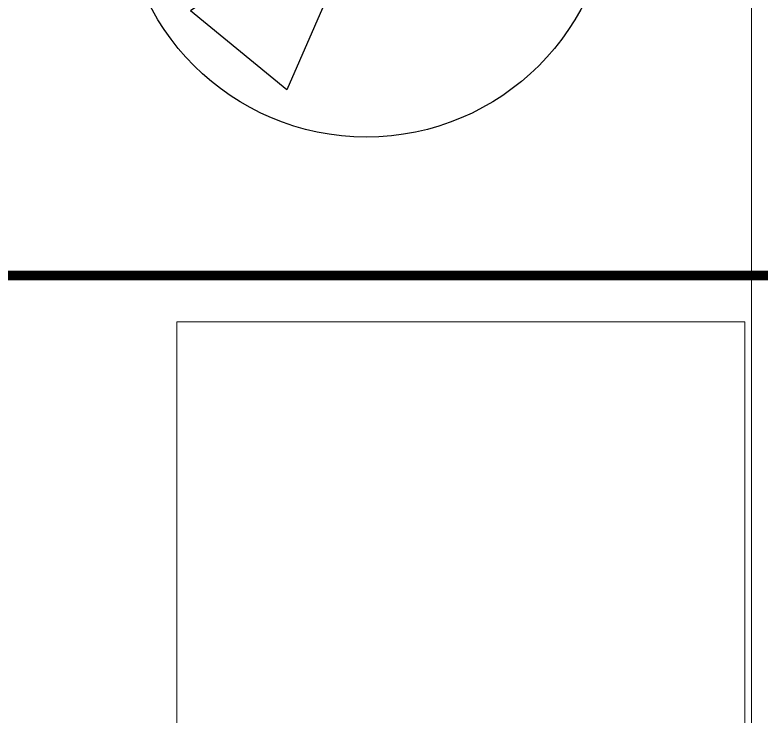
# Model space of a CAD drawing. Extents: x -1281 to 23780, y 0 to 7214.
# Drawn here: x 3903 to 3981.5, y 2676.8 to 2750.6 of the extents above; entities that cross this region are included whole.
import ezdxf

# ---------------------------------------------------------------- set-up
doc = ezdxf.new("R2010")
doc.units = 0
doc.header["$LTSCALE"] = 25
doc.header["$MEASUREMENT"] = 0
doc.linetypes.add('HIDDEN2', pattern=[4.7625, 3.175, -1.5875])
doc.layers.get('0').update_dxf_attribs({"color": 9, "lineweight": 9})
for name, color, linetype, lineweight in [('05', 9, 'Continuous', 9), ('10', 9, 'Continuous', 9), ('14', 9, 'Continuous', 9), ('21', 9, 'Continuous', 9), ('40', 9, 'Continuous', 9), ('E-DAHİLİ DOME KAMERA', 7, 'Continuous', 30)]:
    doc.layers.add(name, color=color, linetype=linetype, lineweight=lineweight)

# ---------------------------------------------------------------- blocks, each defined once
blk = doc.blocks.new('Group-8-1')
blk.add_lwpolyline([(384792.39499, 69160.77597), (384792.39499, 69159.41719), (384792.2453, 69159.41719), (384792.2453, 69159.34149), (384790.2453, 69159.34149), (384790.24535, 69160.19815), (384791.79725, 69160.19849), (384791.79725, 69160.77597)], close=True)
at = {"flags": 128}
blk.add_lwpolyline([(384792.2453, 69159.41719), (384792.39499, 69159.41719), (384792.39499, 69160.77597), (384791.79725, 69160.77597), (384791.79725, 69160.19849)], dxfattribs=at)
blk = doc.blocks.new('Group-19-11')
blk.add_blockref('Group-8-1', (-384790.2453, -69161.64849))
blk = doc.blocks.new('p-zemin kat')
at = {"layer": '14'}
blk.add_lwpolyline([(3908, 2819.3), (3908, 2803), (3980.5, 2803), (3980.5, 2803), (3980.5, 2803), (3980.5, 2363), (4060.5, 2363), (4069.5, 2363), (4069.5, 2382), (4064.5, 2382), (4064.5, 2447), (3999.5, 2447), (3999.5, 2743), (4064.5, 2743), (4064.5, 2808), (4069.5, 2808), (4069.5, 2826.861)], dxfattribs=at)
at = {"layer": '40'}
blk.add_lwpolyline([(3980.5, 2405), (3364.5, 2405), (3364.5, 2447), (3280.5, 2447), (3280.5, 2743), (3364.5, 2743), (3364.5, 2803), (3980.5, 2803)], close=True, dxfattribs=at)
blk = doc.blocks.new('100_DAHİLİ DOME KAMERA')
at = {"layer": 'E-DAHİLİ DOME KAMERA', "color": 4}
for p, q in [((-1.9364, 0.715), (-1.9364, -0.6891)), ((0.8196, 0.715), (-1.9364, 0.715)), ((0.8196, -0.6891), (0.8196, 0.715)), ((0.8196, 0.2938), (2.1306, 0.6684)), ((2.1306, 0.6684), (2.1306, -0.6426)), ((0.8196, -0.268), (2.1306, -0.6426)), ((-1.9364, -0.6891), (0.8196, -0.6891))]:
    blk.add_line(p, q, dxfattribs=at)
at = {"layer": 'E-DAHİLİ DOME KAMERA', "color": 4, "linetype": 'Continuous'}
blk.add_circle((0, 0), 2.5656, dxfattribs=at)

msp = doc.modelspace()

# ---------------------------------------------------------------- linework, layer by layer
at = {"layer": '21', "linetype": 'HIDDEN2', "ltscale": 0.1, "const_width": 1}
msp.add_lwpolyline([(3271.719, 2881.806), (4011.44, 2881.806), (4011.44, 2723.154), (3271.719, 2723.154)], close=True, dxfattribs=at)

# ---------------------------------------------------------------- block references
at = {"layer": '05', "color": 7, "xscale": 100, "yscale": 100, "zscale": 100}
msp.add_blockref('Group-19-11', (3764.829, 2805.521), dxfattribs=at)
at = {"layer": '10'}
msp.add_blockref('p-zemin kat', (0, 0), dxfattribs=at)
at = {"layer": 'E-DAHİLİ DOME KAMERA', "xscale": 10, "yscale": 10, "zscale": 10, "rotation": 230.5497204717321}
msp.add_blockref('100_DAHİLİ DOME KAMERA', (3939.963, 2763.382), dxfattribs=at)

doc.saveas('drawing.dxf')
